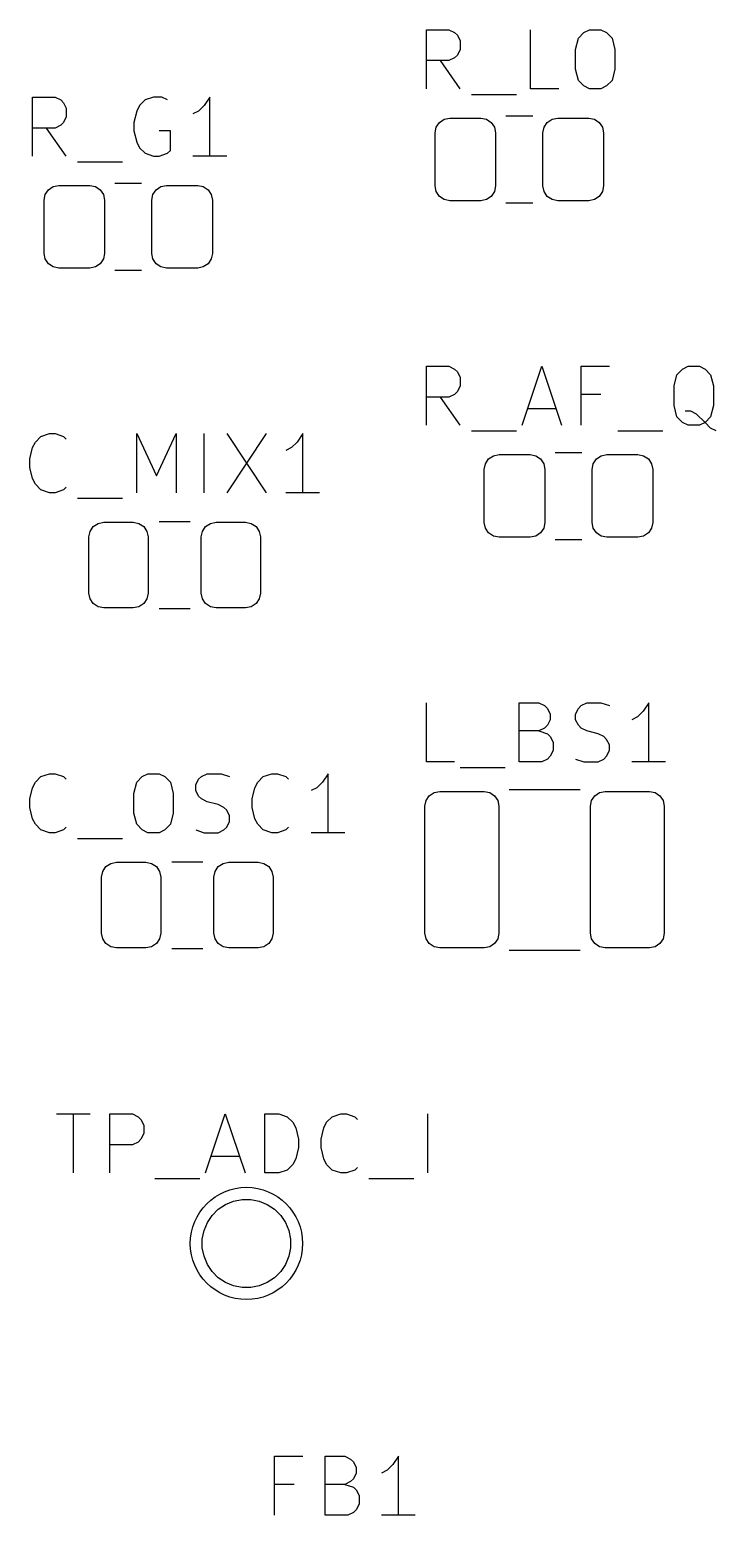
# Model space of a CAD drawing. Extents: x -0.18 to 2, y -0.2 to 1.93.
# Drawn here: x -0.177 to 0.28, y 0.941 to 1.931 of the extents above; entities that cross this region are included whole.
import ezdxf

# ---------------------------------------------------------------- set-up
doc = ezdxf.new("R2010")
doc.units = 0
doc.header["$MEASUREMENT"] = 0
doc.layers.add('BLACK', color=7, linetype='CONTINUOUS')
doc.layers.add('LYELLOW', color=51, linetype='CONTINUOUS')

msp = doc.modelspace()

# ---------------------------------------------------------------- linework, layer by layer
at = {"layer": 'BLACK', "linetype": 'CONTINUOUS'}
for p, q in [((0.09602, 1.869), (0.09921, 1.87113)), ((0.09602, 1.869), (0.09921, 1.87113)), ((0.09921, 1.87113), (0.10297, 1.87188)), ((0.09921, 1.87113), (0.10297, 1.87188)), ((0.10297, 1.87188), (0.12364, 1.87188)), ((0.10297, 1.87188), (0.12364, 1.87188)), ((0.12364, 1.87188), (0.12741, 1.87113)), ((0.12364, 1.87188), (0.12741, 1.87113)), ((0.12741, 1.87113), (0.1306, 1.869)), ((0.12741, 1.87113), (0.1306, 1.869)), ((0.16787, 1.869), (0.17106, 1.87113)), ((0.16787, 1.869), (0.17106, 1.87113)), ((0.17106, 1.87113), (0.17483, 1.87188)), ((0.17106, 1.87113), (0.17483, 1.87188)), ((0.17483, 1.87188), (0.19549, 1.87188)), ((0.17483, 1.87188), (0.19549, 1.87188)), ((0.19549, 1.87188), (0.19926, 1.87113)), ((0.19549, 1.87188), (0.19926, 1.87113)), ((0.19926, 1.87113), (0.20245, 1.869)), ((0.19926, 1.87113), (0.20245, 1.869)), ((0.09313, 1.86204), (0.09388, 1.8658)), ((0.09313, 1.86204), (0.09388, 1.8658)), ((0.09313, 1.8266), (0.09313, 1.86204)), ((0.09313, 1.8266), (0.09313, 1.86204)), ((0.09388, 1.8658), (0.09602, 1.869)), ((0.09388, 1.8658), (0.09602, 1.869)), ((0.1306, 1.869), (0.13274, 1.8658)), ((0.1306, 1.869), (0.13274, 1.8658)), ((0.13274, 1.8658), (0.13349, 1.86204)), ((0.13274, 1.8658), (0.13349, 1.86204)), ((0.13349, 1.86204), (0.13349, 1.8266)), ((0.13349, 1.86204), (0.13349, 1.8266)), ((0.16498, 1.86204), (0.16573, 1.8658)), ((0.16498, 1.86204), (0.16573, 1.8658)), ((0.16498, 1.8266), (0.16498, 1.86204)), ((0.16498, 1.8266), (0.16498, 1.86204)), ((0.16573, 1.8658), (0.16787, 1.869)), ((0.16573, 1.8658), (0.16787, 1.869)), ((0.20245, 1.869), (0.20459, 1.8658)), ((0.20245, 1.869), (0.20459, 1.8658)), ((0.20459, 1.8658), (0.20534, 1.86204)), ((0.20459, 1.8658), (0.20534, 1.86204)), ((0.20534, 1.86204), (0.20534, 1.8266)), ((0.20534, 1.86204), (0.20534, 1.8266)), ((-0.16662, 1.82092), (-0.16448, 1.82412)), ((-0.16662, 1.82092), (-0.16448, 1.82412)), ((-0.16448, 1.82412), (-0.16129, 1.82625)), ((-0.16448, 1.82412), (-0.16129, 1.82625)), ((-0.16129, 1.82625), (-0.15752, 1.827)), ((-0.16129, 1.82625), (-0.15752, 1.827)), ((-0.15752, 1.827), (-0.13685, 1.827)), ((-0.15752, 1.827), (-0.13685, 1.827)), ((-0.13685, 1.827), (-0.13309, 1.82625)), ((-0.13685, 1.827), (-0.13309, 1.82625)), ((-0.13309, 1.82625), (-0.12989, 1.82412)), ((-0.13309, 1.82625), (-0.12989, 1.82412)), ((-0.12989, 1.82412), (-0.12776, 1.82092)), ((-0.12989, 1.82412), (-0.12776, 1.82092)), ((-0.09477, 1.82092), (-0.09263, 1.82412)), ((-0.09477, 1.82092), (-0.09263, 1.82412)), ((-0.09263, 1.82412), (-0.08944, 1.82625)), ((-0.09263, 1.82412), (-0.08944, 1.82625)), ((-0.08944, 1.82625), (-0.08567, 1.827)), ((-0.08944, 1.82625), (-0.08567, 1.827)), ((-0.08567, 1.827), (-0.065, 1.827)), ((-0.08567, 1.827), (-0.065, 1.827)), ((-0.065, 1.827), (-0.06124, 1.82625)), ((-0.065, 1.827), (-0.06124, 1.82625)), ((-0.06124, 1.82625), (-0.05804, 1.82412)), ((-0.06124, 1.82625), (-0.05804, 1.82412)), ((-0.05804, 1.82412), (-0.05591, 1.82092)), ((-0.05804, 1.82412), (-0.05591, 1.82092)), ((0.09388, 1.82284), (0.09313, 1.8266)), ((0.09388, 1.82284), (0.09313, 1.8266)), ((0.09602, 1.81964), (0.09388, 1.82284)), ((0.09602, 1.81964), (0.09388, 1.82284)), ((0.13274, 1.82284), (0.1306, 1.81964)), ((0.13274, 1.82284), (0.1306, 1.81964)), ((0.13349, 1.8266), (0.13274, 1.82284)), ((0.13349, 1.8266), (0.13274, 1.82284)), ((0.16573, 1.82284), (0.16498, 1.8266)), ((0.16573, 1.82284), (0.16498, 1.8266)), ((0.16787, 1.81964), (0.16573, 1.82284)), ((0.16787, 1.81964), (0.16573, 1.82284)), ((0.20459, 1.82284), (0.20245, 1.81964)), ((0.20459, 1.82284), (0.20245, 1.81964)), ((0.20534, 1.8266), (0.20459, 1.82284)), ((0.20534, 1.8266), (0.20459, 1.82284)), ((-0.16737, 1.81716), (-0.16662, 1.82092)), ((-0.16737, 1.81716), (-0.16662, 1.82092)), ((-0.16737, 1.78172), (-0.16737, 1.81716)), ((-0.16737, 1.78172), (-0.16737, 1.81716)), ((-0.12776, 1.82092), (-0.12701, 1.81716)), ((-0.12776, 1.82092), (-0.12701, 1.81716)), ((-0.12701, 1.81716), (-0.12701, 1.78172)), ((-0.12701, 1.81716), (-0.12701, 1.78172)), ((-0.09552, 1.81716), (-0.09477, 1.82092)), ((-0.09552, 1.81716), (-0.09477, 1.82092)), ((-0.09552, 1.78172), (-0.09552, 1.81716)), ((-0.09552, 1.78172), (-0.09552, 1.81716)), ((-0.05591, 1.82092), (-0.05516, 1.81716)), ((-0.05591, 1.82092), (-0.05516, 1.81716)), ((-0.05516, 1.81716), (-0.05516, 1.78172)), ((-0.05516, 1.81716), (-0.05516, 1.78172)), ((0.09921, 1.81751), (0.09602, 1.81964)), ((0.09921, 1.81751), (0.09602, 1.81964)), ((0.10297, 1.81676), (0.09921, 1.81751)), ((0.10297, 1.81676), (0.09921, 1.81751)), ((0.12364, 1.81676), (0.10297, 1.81676)), ((0.12364, 1.81676), (0.10297, 1.81676)), ((0.12741, 1.81751), (0.12364, 1.81676)), ((0.12741, 1.81751), (0.12364, 1.81676)), ((0.1306, 1.81964), (0.12741, 1.81751)), ((0.1306, 1.81964), (0.12741, 1.81751)), ((0.17106, 1.81751), (0.16787, 1.81964)), ((0.17106, 1.81751), (0.16787, 1.81964)), ((0.17483, 1.81676), (0.17106, 1.81751)), ((0.17483, 1.81676), (0.17106, 1.81751)), ((0.19549, 1.81676), (0.17483, 1.81676)), ((0.19549, 1.81676), (0.17483, 1.81676)), ((0.19926, 1.81751), (0.19549, 1.81676)), ((0.19926, 1.81751), (0.19549, 1.81676)), ((0.20245, 1.81964), (0.19926, 1.81751)), ((0.20245, 1.81964), (0.19926, 1.81751)), ((-0.16662, 1.77796), (-0.16737, 1.78172)), ((-0.16662, 1.77796), (-0.16737, 1.78172)), ((-0.16448, 1.77476), (-0.16662, 1.77796)), ((-0.16448, 1.77476), (-0.16662, 1.77796)), ((-0.16129, 1.77263), (-0.16448, 1.77476)), ((-0.16129, 1.77263), (-0.16448, 1.77476)), ((-0.15752, 1.77188), (-0.16129, 1.77263)), ((-0.15752, 1.77188), (-0.16129, 1.77263)), ((-0.13309, 1.77263), (-0.13685, 1.77188)), ((-0.13309, 1.77263), (-0.13685, 1.77188)), ((-0.12989, 1.77476), (-0.13309, 1.77263)), ((-0.12989, 1.77476), (-0.13309, 1.77263)), ((-0.12776, 1.77796), (-0.12989, 1.77476)), ((-0.12776, 1.77796), (-0.12989, 1.77476)), ((-0.12701, 1.78172), (-0.12776, 1.77796)), ((-0.12701, 1.78172), (-0.12776, 1.77796)), ((-0.09477, 1.77796), (-0.09552, 1.78172)), ((-0.09477, 1.77796), (-0.09552, 1.78172)), ((-0.09263, 1.77476), (-0.09477, 1.77796)), ((-0.09263, 1.77476), (-0.09477, 1.77796)), ((-0.08944, 1.77263), (-0.09263, 1.77476)), ((-0.08944, 1.77263), (-0.09263, 1.77476)), ((-0.08567, 1.77188), (-0.08944, 1.77263)), ((-0.08567, 1.77188), (-0.08944, 1.77263)), ((-0.06124, 1.77263), (-0.065, 1.77188)), ((-0.06124, 1.77263), (-0.065, 1.77188)), ((-0.05804, 1.77476), (-0.06124, 1.77263)), ((-0.05804, 1.77476), (-0.06124, 1.77263)), ((-0.05591, 1.77796), (-0.05804, 1.77476)), ((-0.05591, 1.77796), (-0.05804, 1.77476)), ((-0.05516, 1.78172), (-0.05591, 1.77796)), ((-0.05516, 1.78172), (-0.05591, 1.77796)), ((-0.13685, 1.77188), (-0.15752, 1.77188)), ((-0.13685, 1.77188), (-0.15752, 1.77188)), ((-0.065, 1.77188), (-0.08567, 1.77188)), ((-0.065, 1.77188), (-0.08567, 1.77188)), ((0.12669, 1.64153), (0.12882, 1.64473)), ((0.12669, 1.64153), (0.12882, 1.64473)), ((0.12882, 1.64473), (0.13202, 1.64686)), ((0.12882, 1.64473), (0.13202, 1.64686)), ((0.13202, 1.64686), (0.13578, 1.64761)), ((0.13202, 1.64686), (0.13578, 1.64761)), ((0.13578, 1.64761), (0.15645, 1.64761)), ((0.13578, 1.64761), (0.15645, 1.64761)), ((0.15645, 1.64761), (0.16022, 1.64686)), ((0.15645, 1.64761), (0.16022, 1.64686)), ((0.16022, 1.64686), (0.16341, 1.64473)), ((0.16022, 1.64686), (0.16341, 1.64473)), ((0.16341, 1.64473), (0.16555, 1.64153)), ((0.16341, 1.64473), (0.16555, 1.64153)), ((0.19854, 1.64153), (0.20067, 1.64473)), ((0.19854, 1.64153), (0.20067, 1.64473)), ((0.20067, 1.64473), (0.20387, 1.64686)), ((0.20067, 1.64473), (0.20387, 1.64686)), ((0.20387, 1.64686), (0.20763, 1.64761)), ((0.20387, 1.64686), (0.20763, 1.64761)), ((0.20763, 1.64761), (0.2283, 1.64761)), ((0.20763, 1.64761), (0.2283, 1.64761)), ((0.2283, 1.64761), (0.23207, 1.64686)), ((0.2283, 1.64761), (0.23207, 1.64686)), ((0.23207, 1.64686), (0.23526, 1.64473)), ((0.23207, 1.64686), (0.23526, 1.64473)), ((0.23526, 1.64473), (0.2374, 1.64153)), ((0.23526, 1.64473), (0.2374, 1.64153)), ((0.12594, 1.63777), (0.12669, 1.64153)), ((0.12594, 1.63777), (0.12669, 1.64153)), ((0.12594, 1.60233), (0.12594, 1.63777)), ((0.12594, 1.60233), (0.12594, 1.63777)), ((0.16555, 1.64153), (0.16629, 1.63777)), ((0.16555, 1.64153), (0.16629, 1.63777)), ((0.16629, 1.63777), (0.16629, 1.60233)), ((0.16629, 1.63777), (0.16629, 1.60233)), ((0.19779, 1.63777), (0.19854, 1.64153)), ((0.19779, 1.63777), (0.19854, 1.64153)), ((0.19779, 1.60233), (0.19779, 1.63777)), ((0.19779, 1.60233), (0.19779, 1.63777)), ((0.2374, 1.64153), (0.23815, 1.63777)), ((0.2374, 1.64153), (0.23815, 1.63777)), ((0.23815, 1.63777), (0.23815, 1.60233)), ((0.23815, 1.63777), (0.23815, 1.60233)), ((-0.13742, 1.59269), (-0.13667, 1.59645)), ((-0.13742, 1.59269), (-0.13667, 1.59645)), ((-0.13667, 1.59645), (-0.13453, 1.59965)), ((-0.13667, 1.59645), (-0.13453, 1.59965)), ((-0.13453, 1.59965), (-0.13134, 1.60178)), ((-0.13453, 1.59965), (-0.13134, 1.60178)), ((-0.13134, 1.60178), (-0.12757, 1.60253)), ((-0.13134, 1.60178), (-0.12757, 1.60253)), ((-0.12757, 1.60253), (-0.10789, 1.60253)), ((-0.12757, 1.60253), (-0.10789, 1.60253)), ((-0.10789, 1.60253), (-0.10412, 1.60178)), ((-0.10789, 1.60253), (-0.10412, 1.60178)), ((-0.10412, 1.60178), (-0.10093, 1.59965)), ((-0.10412, 1.60178), (-0.10093, 1.59965)), ((-0.10093, 1.59965), (-0.0988, 1.59645)), ((-0.10093, 1.59965), (-0.0988, 1.59645)), ((-0.0988, 1.59645), (-0.09805, 1.59269)), ((-0.0988, 1.59645), (-0.09805, 1.59269)), ((-0.06261, 1.59269), (-0.06186, 1.59645)), ((-0.06261, 1.59269), (-0.06186, 1.59645)), ((-0.06186, 1.59645), (-0.05973, 1.59965)), ((-0.06186, 1.59645), (-0.05973, 1.59965)), ((-0.05973, 1.59965), (-0.05654, 1.60178)), ((-0.05973, 1.59965), (-0.05654, 1.60178)), ((-0.05654, 1.60178), (-0.05277, 1.60253)), ((-0.05654, 1.60178), (-0.05277, 1.60253)), ((-0.05277, 1.60253), (-0.03309, 1.60253)), ((-0.05277, 1.60253), (-0.03309, 1.60253)), ((-0.03309, 1.60253), (-0.02932, 1.60178)), ((-0.03309, 1.60253), (-0.02932, 1.60178)), ((-0.02932, 1.60178), (-0.02613, 1.59965)), ((-0.02932, 1.60178), (-0.02613, 1.59965)), ((-0.02613, 1.59965), (-0.02399, 1.59645)), ((-0.02613, 1.59965), (-0.02399, 1.59645)), ((-0.02399, 1.59645), (-0.02324, 1.59269)), ((-0.02399, 1.59645), (-0.02324, 1.59269)), ((0.12669, 1.59857), (0.12594, 1.60233)), ((0.12669, 1.59857), (0.12594, 1.60233)), ((0.12882, 1.59537), (0.12669, 1.59857)), ((0.12882, 1.59537), (0.12669, 1.59857)), ((0.13202, 1.59324), (0.12882, 1.59537)), ((0.13202, 1.59324), (0.12882, 1.59537)), ((0.16341, 1.59537), (0.16022, 1.59324)), ((0.16341, 1.59537), (0.16022, 1.59324)), ((0.16555, 1.59857), (0.16341, 1.59537)), ((0.16555, 1.59857), (0.16341, 1.59537)), ((0.16629, 1.60233), (0.16555, 1.59857)), ((0.16629, 1.60233), (0.16555, 1.59857)), ((0.19854, 1.59857), (0.19779, 1.60233)), ((0.19854, 1.59857), (0.19779, 1.60233)), ((0.20067, 1.59537), (0.19854, 1.59857)), ((0.20067, 1.59537), (0.19854, 1.59857)), ((0.20387, 1.59324), (0.20067, 1.59537)), ((0.20387, 1.59324), (0.20067, 1.59537)), ((0.23526, 1.59537), (0.23207, 1.59324)), ((0.23526, 1.59537), (0.23207, 1.59324)), ((0.2374, 1.59857), (0.23526, 1.59537)), ((0.2374, 1.59857), (0.23526, 1.59537)), ((0.23815, 1.60233), (0.2374, 1.59857)), ((0.23815, 1.60233), (0.2374, 1.59857)), ((-0.13742, 1.55529), (-0.13742, 1.59269)), ((-0.13742, 1.55529), (-0.13742, 1.59269)), ((-0.09805, 1.59269), (-0.09805, 1.55529)), ((-0.09805, 1.59269), (-0.09805, 1.55529)), ((-0.06261, 1.55529), (-0.06261, 1.59269)), ((-0.06261, 1.55529), (-0.06261, 1.59269)), ((-0.02324, 1.59269), (-0.02324, 1.55529)), ((-0.02324, 1.59269), (-0.02324, 1.55529)), ((0.13578, 1.59249), (0.13202, 1.59324)), ((0.13578, 1.59249), (0.13202, 1.59324)), ((0.15645, 1.59249), (0.13578, 1.59249)), ((0.15645, 1.59249), (0.13578, 1.59249)), ((0.16022, 1.59324), (0.15645, 1.59249)), ((0.16022, 1.59324), (0.15645, 1.59249)), ((0.20763, 1.59249), (0.20387, 1.59324)), ((0.20763, 1.59249), (0.20387, 1.59324)), ((0.2283, 1.59249), (0.20763, 1.59249)), ((0.2283, 1.59249), (0.20763, 1.59249)), ((0.23207, 1.59324), (0.2283, 1.59249)), ((0.23207, 1.59324), (0.2283, 1.59249)), ((-0.13667, 1.55152), (-0.13742, 1.55529)), ((-0.13667, 1.55152), (-0.13742, 1.55529)), ((-0.09805, 1.55529), (-0.0988, 1.55152)), ((-0.09805, 1.55529), (-0.0988, 1.55152)), ((-0.06186, 1.55152), (-0.06261, 1.55529)), ((-0.06186, 1.55152), (-0.06261, 1.55529)), ((-0.02324, 1.55529), (-0.02399, 1.55152)), ((-0.02324, 1.55529), (-0.02399, 1.55152)), ((-0.13453, 1.54833), (-0.13667, 1.55152)), ((-0.13453, 1.54833), (-0.13667, 1.55152)), ((-0.13134, 1.54619), (-0.13453, 1.54833)), ((-0.13134, 1.54619), (-0.13453, 1.54833)), ((-0.12757, 1.54544), (-0.13134, 1.54619)), ((-0.12757, 1.54544), (-0.13134, 1.54619)), ((-0.10789, 1.54544), (-0.12757, 1.54544)), ((-0.10789, 1.54544), (-0.12757, 1.54544)), ((-0.10412, 1.54619), (-0.10789, 1.54544)), ((-0.10412, 1.54619), (-0.10789, 1.54544)), ((-0.10093, 1.54833), (-0.10412, 1.54619)), ((-0.10093, 1.54833), (-0.10412, 1.54619)), ((-0.0988, 1.55152), (-0.10093, 1.54833)), ((-0.0988, 1.55152), (-0.10093, 1.54833)), ((-0.05973, 1.54833), (-0.06186, 1.55152)), ((-0.05973, 1.54833), (-0.06186, 1.55152)), ((-0.05654, 1.54619), (-0.05973, 1.54833)), ((-0.05654, 1.54619), (-0.05973, 1.54833)), ((-0.05277, 1.54544), (-0.05654, 1.54619)), ((-0.05277, 1.54544), (-0.05654, 1.54619)), ((-0.03309, 1.54544), (-0.05277, 1.54544)), ((-0.03309, 1.54544), (-0.05277, 1.54544)), ((-0.02932, 1.54619), (-0.03309, 1.54544)), ((-0.02932, 1.54619), (-0.03309, 1.54544)), ((-0.02613, 1.54833), (-0.02932, 1.54619)), ((-0.02613, 1.54833), (-0.02932, 1.54619)), ((-0.02399, 1.55152), (-0.02613, 1.54833)), ((-0.02399, 1.55152), (-0.02613, 1.54833)), ((0.08638, 1.4133), (0.08713, 1.41706)), ((0.08638, 1.4133), (0.08713, 1.41706)), ((0.08713, 1.41706), (0.08927, 1.42026)), ((0.08713, 1.41706), (0.08927, 1.42026)), ((0.08927, 1.42026), (0.09246, 1.42239)), ((0.08927, 1.42026), (0.09246, 1.42239)), ((0.09246, 1.42239), (0.09623, 1.42314)), ((0.09246, 1.42239), (0.09623, 1.42314)), ((0.09623, 1.42314), (0.12575, 1.42314)), ((0.09623, 1.42314), (0.12575, 1.42314)), ((0.12575, 1.42314), (0.12952, 1.42239)), ((0.12575, 1.42314), (0.12952, 1.42239)), ((0.12952, 1.42239), (0.13271, 1.42026)), ((0.12952, 1.42239), (0.13271, 1.42026)), ((0.13271, 1.42026), (0.13485, 1.41706)), ((0.13271, 1.42026), (0.13485, 1.41706)), ((0.13485, 1.41706), (0.1356, 1.4133)), ((0.13485, 1.41706), (0.1356, 1.4133)), ((0.19662, 1.4133), (0.19737, 1.41706)), ((0.19662, 1.4133), (0.19737, 1.41706)), ((0.19737, 1.41706), (0.1995, 1.42026)), ((0.19737, 1.41706), (0.1995, 1.42026)), ((0.1995, 1.42026), (0.2027, 1.42239)), ((0.1995, 1.42026), (0.2027, 1.42239)), ((0.2027, 1.42239), (0.20646, 1.42314)), ((0.2027, 1.42239), (0.20646, 1.42314)), ((0.20646, 1.42314), (0.23599, 1.42314)), ((0.20646, 1.42314), (0.23599, 1.42314)), ((0.23599, 1.42314), (0.23976, 1.42239)), ((0.23599, 1.42314), (0.23976, 1.42239)), ((0.23976, 1.42239), (0.24295, 1.42026)), ((0.23976, 1.42239), (0.24295, 1.42026)), ((0.24295, 1.42026), (0.24508, 1.41706)), ((0.24295, 1.42026), (0.24508, 1.41706)), ((0.24508, 1.41706), (0.24583, 1.4133)), ((0.24508, 1.41706), (0.24583, 1.4133)), ((0.08638, 1.32865), (0.08638, 1.4133)), ((0.08638, 1.32865), (0.08638, 1.4133)), ((0.1356, 1.4133), (0.1356, 1.32865)), ((0.1356, 1.4133), (0.1356, 1.32865)), ((0.19662, 1.32865), (0.19662, 1.4133)), ((0.19662, 1.32865), (0.19662, 1.4133)), ((0.24583, 1.4133), (0.24583, 1.32865)), ((0.24583, 1.4133), (0.24583, 1.32865)), ((-0.12898, 1.36605), (-0.12823, 1.36982)), ((-0.12898, 1.36605), (-0.12823, 1.36982)), ((-0.12823, 1.36982), (-0.1261, 1.37301)), ((-0.12823, 1.36982), (-0.1261, 1.37301)), ((-0.1261, 1.37301), (-0.1229, 1.37515)), ((-0.1261, 1.37301), (-0.1229, 1.37515)), ((-0.1229, 1.37515), (-0.11914, 1.3759)), ((-0.1229, 1.37515), (-0.11914, 1.3759)), ((-0.11914, 1.3759), (-0.09945, 1.3759)), ((-0.11914, 1.3759), (-0.09945, 1.3759)), ((-0.09945, 1.3759), (-0.09569, 1.37515)), ((-0.09945, 1.3759), (-0.09569, 1.37515)), ((-0.09569, 1.37515), (-0.09249, 1.37301)), ((-0.09569, 1.37515), (-0.09249, 1.37301)), ((-0.09249, 1.37301), (-0.09036, 1.36982)), ((-0.09249, 1.37301), (-0.09036, 1.36982)), ((-0.09036, 1.36982), (-0.08961, 1.36605)), ((-0.09036, 1.36982), (-0.08961, 1.36605)), ((-0.05418, 1.36605), (-0.05343, 1.36982)), ((-0.05418, 1.36605), (-0.05343, 1.36982)), ((-0.05343, 1.36982), (-0.05129, 1.37301)), ((-0.05343, 1.36982), (-0.05129, 1.37301)), ((-0.05129, 1.37301), (-0.0481, 1.37515)), ((-0.05129, 1.37301), (-0.0481, 1.37515)), ((-0.0481, 1.37515), (-0.04433, 1.3759)), ((-0.0481, 1.37515), (-0.04433, 1.3759)), ((-0.04433, 1.3759), (-0.02465, 1.3759)), ((-0.04433, 1.3759), (-0.02465, 1.3759)), ((-0.02465, 1.3759), (-0.02088, 1.37515)), ((-0.02465, 1.3759), (-0.02088, 1.37515)), ((-0.02088, 1.37515), (-0.01769, 1.37301)), ((-0.02088, 1.37515), (-0.01769, 1.37301)), ((-0.01769, 1.37301), (-0.01556, 1.36982)), ((-0.01769, 1.37301), (-0.01556, 1.36982)), ((-0.01556, 1.36982), (-0.01481, 1.36605)), ((-0.01556, 1.36982), (-0.01481, 1.36605)), ((-0.12898, 1.32865), (-0.12898, 1.36605)), ((-0.12898, 1.32865), (-0.12898, 1.36605)), ((-0.08961, 1.36605), (-0.08961, 1.32865)), ((-0.08961, 1.36605), (-0.08961, 1.32865)), ((-0.05418, 1.32865), (-0.05418, 1.36605)), ((-0.05418, 1.32865), (-0.05418, 1.36605)), ((-0.01481, 1.36605), (-0.01481, 1.32865)), ((-0.01481, 1.36605), (-0.01481, 1.32865)), ((-0.12823, 1.32488), (-0.12898, 1.32865)), ((-0.12823, 1.32488), (-0.12898, 1.32865)), ((-0.08961, 1.32865), (-0.09036, 1.32488)), ((-0.08961, 1.32865), (-0.09036, 1.32488)), ((-0.05343, 1.32488), (-0.05418, 1.32865)), ((-0.05343, 1.32488), (-0.05418, 1.32865)), ((-0.01481, 1.32865), (-0.01556, 1.32488)), ((-0.01481, 1.32865), (-0.01556, 1.32488)), ((0.08713, 1.32488), (0.08638, 1.32865)), ((0.08713, 1.32488), (0.08638, 1.32865)), ((0.1356, 1.32865), (0.13485, 1.32488)), ((0.1356, 1.32865), (0.13485, 1.32488)), ((0.19737, 1.32488), (0.19662, 1.32865)), ((0.19737, 1.32488), (0.19662, 1.32865)), ((0.24583, 1.32865), (0.24508, 1.32488)), ((0.24583, 1.32865), (0.24508, 1.32488)), ((-0.1261, 1.32169), (-0.12823, 1.32488)), ((-0.1261, 1.32169), (-0.12823, 1.32488)), ((-0.1229, 1.31956), (-0.1261, 1.32169)), ((-0.1229, 1.31956), (-0.1261, 1.32169)), ((-0.11914, 1.31881), (-0.1229, 1.31956)), ((-0.11914, 1.31881), (-0.1229, 1.31956)), ((-0.09945, 1.31881), (-0.11914, 1.31881)), ((-0.09945, 1.31881), (-0.11914, 1.31881)), ((-0.09569, 1.31956), (-0.09945, 1.31881)), ((-0.09569, 1.31956), (-0.09945, 1.31881)), ((-0.09249, 1.32169), (-0.09569, 1.31956)), ((-0.09249, 1.32169), (-0.09569, 1.31956)), ((-0.09036, 1.32488), (-0.09249, 1.32169)), ((-0.09036, 1.32488), (-0.09249, 1.32169)), ((-0.05129, 1.32169), (-0.05343, 1.32488)), ((-0.05129, 1.32169), (-0.05343, 1.32488)), ((-0.0481, 1.31956), (-0.05129, 1.32169)), ((-0.0481, 1.31956), (-0.05129, 1.32169)), ((-0.04433, 1.31881), (-0.0481, 1.31956)), ((-0.04433, 1.31881), (-0.0481, 1.31956)), ((-0.02465, 1.31881), (-0.04433, 1.31881)), ((-0.02465, 1.31881), (-0.04433, 1.31881)), ((-0.02088, 1.31956), (-0.02465, 1.31881)), ((-0.02088, 1.31956), (-0.02465, 1.31881)), ((-0.01769, 1.32169), (-0.02088, 1.31956)), ((-0.01769, 1.32169), (-0.02088, 1.31956)), ((-0.01556, 1.32488), (-0.01769, 1.32169)), ((-0.01556, 1.32488), (-0.01769, 1.32169)), ((0.08927, 1.32169), (0.08713, 1.32488)), ((0.08927, 1.32169), (0.08713, 1.32488)), ((0.09246, 1.31956), (0.08927, 1.32169)), ((0.09246, 1.31956), (0.08927, 1.32169)), ((0.09623, 1.31881), (0.09246, 1.31956)), ((0.09623, 1.31881), (0.09246, 1.31956)), ((0.12575, 1.31881), (0.09623, 1.31881)), ((0.12575, 1.31881), (0.09623, 1.31881)), ((0.12952, 1.31956), (0.12575, 1.31881)), ((0.12952, 1.31956), (0.12575, 1.31881)), ((0.13271, 1.32169), (0.12952, 1.31956)), ((0.13271, 1.32169), (0.12952, 1.31956)), ((0.13485, 1.32488), (0.13271, 1.32169)), ((0.13485, 1.32488), (0.13271, 1.32169)), ((0.1995, 1.32169), (0.19737, 1.32488)), ((0.1995, 1.32169), (0.19737, 1.32488)), ((0.2027, 1.31956), (0.1995, 1.32169)), ((0.2027, 1.31956), (0.1995, 1.32169)), ((0.20646, 1.31881), (0.2027, 1.31956)), ((0.20646, 1.31881), (0.2027, 1.31956)), ((0.23599, 1.31881), (0.20646, 1.31881)), ((0.23599, 1.31881), (0.20646, 1.31881)), ((0.23976, 1.31956), (0.23599, 1.31881)), ((0.23976, 1.31956), (0.23599, 1.31881)), ((0.24295, 1.32169), (0.23976, 1.31956)), ((0.24295, 1.32169), (0.23976, 1.31956)), ((0.24508, 1.32488), (0.24295, 1.32169)), ((0.24508, 1.32488), (0.24295, 1.32169)), ((-0.04644, 1.14794), (-0.0411, 1.15016)), ((-0.04644, 1.14794), (-0.0411, 1.15016)), ((-0.0411, 1.15016), (-0.03542, 1.15128)), ((-0.0411, 1.15016), (-0.03542, 1.15128)), ((-0.03542, 1.15128), (-0.02963, 1.15128)), ((-0.03542, 1.15128), (-0.02963, 1.15128)), ((-0.02963, 1.15128), (-0.02395, 1.15016)), ((-0.02963, 1.15128), (-0.02395, 1.15016)), ((-0.02395, 1.15016), (-0.0186, 1.14794)), ((-0.02395, 1.15016), (-0.0186, 1.14794)), ((-0.05856, 1.13582), (-0.05535, 1.14063)), ((-0.05856, 1.13582), (-0.05535, 1.14063)), ((-0.05535, 1.14063), (-0.05126, 1.14472)), ((-0.05535, 1.14063), (-0.05126, 1.14472)), ((-0.05126, 1.14472), (-0.04644, 1.14794)), ((-0.05126, 1.14472), (-0.04644, 1.14794)), ((-0.0186, 1.14794), (-0.01379, 1.14472)), ((-0.0186, 1.14794), (-0.01379, 1.14472)), ((-0.01379, 1.14472), (-0.0097, 1.14063)), ((-0.01379, 1.14472), (-0.0097, 1.14063)), ((-0.0097, 1.14063), (-0.00648, 1.13582)), ((-0.0097, 1.14063), (-0.00648, 1.13582)), ((-0.06191, 1.12479), (-0.06078, 1.13047)), ((-0.06191, 1.12479), (-0.06078, 1.13047)), ((-0.06078, 1.13047), (-0.05856, 1.13582)), ((-0.06078, 1.13047), (-0.05856, 1.13582)), ((-0.00648, 1.13582), (-0.00427, 1.13047)), ((-0.00648, 1.13582), (-0.00427, 1.13047)), ((-0.00427, 1.13047), (-0.00314, 1.12479)), ((-0.00427, 1.13047), (-0.00314, 1.12479)), ((-0.06191, 1.11901), (-0.06191, 1.12479)), ((-0.06191, 1.11901), (-0.06191, 1.12479)), ((-0.06078, 1.11333), (-0.06191, 1.11901)), ((-0.06078, 1.11333), (-0.06191, 1.11901)), ((-0.00314, 1.11901), (-0.00427, 1.11333)), ((-0.00314, 1.11901), (-0.00427, 1.11333)), ((-0.00314, 1.12479), (-0.00314, 1.11901)), ((-0.00314, 1.12479), (-0.00314, 1.11901)), ((-0.05856, 1.10798), (-0.06078, 1.11333)), ((-0.05856, 1.10798), (-0.06078, 1.11333)), ((-0.00427, 1.11333), (-0.00648, 1.10798)), ((-0.00427, 1.11333), (-0.00648, 1.10798)), ((-0.05535, 1.10317), (-0.05856, 1.10798)), ((-0.05535, 1.10317), (-0.05856, 1.10798)), ((-0.05126, 1.09907), (-0.05535, 1.10317)), ((-0.05126, 1.09907), (-0.05535, 1.10317)), ((-0.04644, 1.09586), (-0.05126, 1.09907)), ((-0.04644, 1.09586), (-0.05126, 1.09907)), ((-0.01379, 1.09907), (-0.0186, 1.09586)), ((-0.01379, 1.09907), (-0.0186, 1.09586)), ((-0.0097, 1.10317), (-0.01379, 1.09907)), ((-0.0097, 1.10317), (-0.01379, 1.09907)), ((-0.00648, 1.10798), (-0.0097, 1.10317)), ((-0.00648, 1.10798), (-0.0097, 1.10317)), ((-0.0411, 1.09364), (-0.04644, 1.09586)), ((-0.0411, 1.09364), (-0.04644, 1.09586)), ((-0.03542, 1.09251), (-0.0411, 1.09364)), ((-0.03542, 1.09251), (-0.0411, 1.09364)), ((-0.02963, 1.09251), (-0.03542, 1.09251)), ((-0.02963, 1.09251), (-0.03542, 1.09251)), ((-0.02395, 1.09364), (-0.02963, 1.09251)), ((-0.02395, 1.09364), (-0.02963, 1.09251)), ((-0.0186, 1.09586), (-0.02395, 1.09364)), ((-0.0186, 1.09586), (-0.02395, 1.09364))]:
    msp.add_line(p, q, dxfattribs=at)
at = {"layer": 'LYELLOW', "linetype": 'CONTINUOUS'}
for p, q in [((0.08737, 1.89138), (0.08737, 1.93075)), ((0.08737, 1.93075), (0.10237, 1.93075)), ((0.10237, 1.93075), (0.10612, 1.92887)), ((0.15673, 1.89138), (0.15673, 1.93075)), ((0.19235, 1.92887), (0.1961, 1.93075)), ((0.1961, 1.93075), (0.2036, 1.93075)), ((0.2036, 1.93075), (0.20735, 1.92887)), ((0.10612, 1.92887), (0.10799, 1.927)), ((0.10799, 1.927), (0.10986, 1.92325)), ((0.10986, 1.92325), (0.10986, 1.91762)), ((0.18673, 1.91762), (0.1886, 1.92512)), ((0.1886, 1.92512), (0.19235, 1.92887)), ((0.20735, 1.92887), (0.2111, 1.92512)), ((0.2111, 1.92512), (0.21298, 1.91762)), ((0.10612, 1.912), (0.10237, 1.91012)), ((0.10799, 1.91387), (0.10612, 1.912)), ((0.10986, 1.91762), (0.10799, 1.91387)), ((0.18673, 1.9045), (0.18673, 1.91762)), ((0.21298, 1.91762), (0.21298, 1.9045)), ((0.10237, 1.91012), (0.08737, 1.91012)), ((0.10986, 1.89138), (0.09674, 1.91012)), ((0.1886, 1.897), (0.18673, 1.9045)), ((0.21298, 1.9045), (0.2111, 1.897)), ((0.17548, 1.89138), (0.15673, 1.89138)), ((0.19235, 1.89325), (0.1886, 1.897)), ((0.1961, 1.89138), (0.19235, 1.89325)), ((0.2036, 1.89138), (0.1961, 1.89138)), ((0.20735, 1.89325), (0.2036, 1.89138)), ((0.2111, 1.897), (0.20735, 1.89325)), ((-0.17501, 1.84649), (-0.17501, 1.88586)), ((-0.17501, 1.88586), (-0.16001, 1.88586)), ((-0.16001, 1.88586), (-0.15626, 1.88399)), ((-0.15626, 1.88399), (-0.15438, 1.88211)), ((-0.15438, 1.88211), (-0.15251, 1.87836)), ((-0.10002, 1.88399), (-0.10376, 1.88024)), ((-0.09439, 1.88586), (-0.10002, 1.88399)), ((-0.08877, 1.88586), (-0.09439, 1.88586)), ((-0.08502, 1.88399), (-0.08877, 1.88586)), ((-0.0569, 1.88586), (-0.06065, 1.88024)), ((-0.0569, 1.84649), (-0.0569, 1.88586)), ((0.11736, 1.88763), (0.14736, 1.88763)), ((-0.15251, 1.87274), (-0.15438, 1.86899)), ((-0.15251, 1.87836), (-0.15251, 1.87274)), ((-0.10564, 1.87649), (-0.10751, 1.86899)), ((-0.10376, 1.88024), (-0.10564, 1.87649)), ((-0.06439, 1.87649), (-0.06814, 1.87461)), ((-0.06065, 1.88024), (-0.06439, 1.87649)), ((0.1403, 1.87326), (0.15817, 1.87326)), ((-0.16001, 1.86524), (-0.17501, 1.86524)), ((-0.15251, 1.84649), (-0.16563, 1.86524)), ((-0.15626, 1.86712), (-0.16001, 1.86524)), ((-0.15438, 1.86899), (-0.15626, 1.86712)), ((-0.10751, 1.86899), (-0.10751, 1.86337)), ((-0.10751, 1.86337), (-0.10564, 1.85587)), ((-0.08314, 1.86337), (-0.09064, 1.86337)), ((-0.08314, 1.85024), (-0.08314, 1.86337)), ((-0.10564, 1.85587), (-0.10376, 1.85212)), ((-0.10376, 1.85212), (-0.10002, 1.84837)), ((-0.14501, 1.84274), (-0.11501, 1.84274)), ((-0.10002, 1.84837), (-0.09439, 1.84649)), ((-0.09439, 1.84649), (-0.09064, 1.84649)), ((-0.09064, 1.84649), (-0.08502, 1.84837)), ((-0.08502, 1.84837), (-0.08314, 1.85024)), ((-0.04565, 1.84649), (-0.06814, 1.84649)), ((-0.1202, 1.82838), (-0.10232, 1.82838)), ((0.1403, 1.81538), (0.15817, 1.81538)), ((-0.1202, 1.7705), (-0.10232, 1.7705)), ((0.08737, 1.6671), (0.08737, 1.70647)), ((0.08737, 1.70647), (0.10237, 1.70647)), ((0.10237, 1.70647), (0.10612, 1.7046)), ((0.10612, 1.7046), (0.10799, 1.70272)), ((0.15111, 1.6671), (0.16423, 1.70647)), ((0.16423, 1.70647), (0.17736, 1.6671)), ((0.19048, 1.6671), (0.19048, 1.70647)), ((0.19048, 1.70647), (0.20923, 1.70647)), ((0.25422, 1.70085), (0.25797, 1.7046)), ((0.25797, 1.7046), (0.26172, 1.70647)), ((0.26172, 1.70647), (0.26922, 1.70647)), ((0.26922, 1.70647), (0.27297, 1.7046)), ((0.27297, 1.7046), (0.27672, 1.70085)), ((0.10799, 1.70272), (0.10986, 1.69897)), ((0.10986, 1.69335), (0.10799, 1.6896)), ((0.10986, 1.69897), (0.10986, 1.69335)), ((0.25235, 1.69335), (0.25422, 1.70085)), ((0.25235, 1.68023), (0.25235, 1.69335)), ((0.27672, 1.70085), (0.27859, 1.69335)), ((0.27859, 1.69335), (0.27859, 1.68023)), ((0.10237, 1.68585), (0.08737, 1.68585)), ((0.10986, 1.6671), (0.09674, 1.68585)), ((0.10612, 1.68773), (0.10237, 1.68585)), ((0.10799, 1.6896), (0.10612, 1.68773)), ((0.2036, 1.68773), (0.19048, 1.68773)), ((0.15486, 1.67835), (0.17361, 1.67835)), ((0.25422, 1.67273), (0.25235, 1.68023)), ((0.2636, 1.67648), (0.25985, 1.67648)), ((0.26734, 1.6746), (0.2636, 1.67648)), ((0.27297, 1.66898), (0.26734, 1.6746)), ((0.27859, 1.68023), (0.27672, 1.67273)), ((0.11736, 1.66335), (0.14736, 1.66335)), ((0.21485, 1.66335), (0.24485, 1.66335)), ((0.25797, 1.66898), (0.25422, 1.67273)), ((0.26172, 1.6671), (0.25797, 1.66898)), ((0.26922, 1.6671), (0.26172, 1.6671)), ((0.27297, 1.66898), (0.26922, 1.6671)), ((0.27672, 1.67273), (0.27297, 1.66898)), ((0.27672, 1.66523), (0.27297, 1.66898)), ((0.28047, 1.66335), (0.27672, 1.66523)), ((-0.17501, 1.65222), (-0.17313, 1.65597)), ((-0.17313, 1.65597), (-0.16938, 1.65972)), ((-0.16938, 1.65972), (-0.16376, 1.66159)), ((-0.16376, 1.66159), (-0.16001, 1.66159)), ((-0.16001, 1.66159), (-0.15438, 1.65972)), ((-0.15438, 1.65972), (-0.15251, 1.65784)), ((-0.10564, 1.62222), (-0.10564, 1.66159)), ((-0.10564, 1.66159), (-0.09252, 1.63347)), ((-0.09252, 1.63347), (-0.07939, 1.66159)), ((-0.07939, 1.66159), (-0.07939, 1.62222)), ((-0.06065, 1.62222), (-0.06065, 1.66159)), ((-0.04565, 1.66159), (-0.0194, 1.62222)), ((-0.0194, 1.66159), (-0.04565, 1.62222)), ((0.00122, 1.65597), (-0.00253, 1.65222)), ((0.00497, 1.66159), (0.00122, 1.65597)), ((0.00497, 1.62222), (0.00497, 1.66159)), ((-0.17688, 1.64472), (-0.17501, 1.65222)), ((-0.17688, 1.63909), (-0.17688, 1.64472)), ((-0.00253, 1.65222), (-0.00628, 1.65034)), ((0.1731, 1.64899), (0.19098, 1.64899)), ((-0.17501, 1.6316), (-0.17688, 1.63909)), ((-0.17313, 1.62785), (-0.17501, 1.6316)), ((-0.16938, 1.6241), (-0.17313, 1.62785)), ((-0.16376, 1.62222), (-0.16938, 1.6241)), ((-0.15438, 1.6241), (-0.16001, 1.62222)), ((-0.15251, 1.62597), (-0.15438, 1.6241)), ((-0.16001, 1.62222), (-0.16376, 1.62222)), ((-0.14501, 1.61847), (-0.11501, 1.61847)), ((0.01622, 1.62222), (-0.00628, 1.62222)), ((-0.09062, 1.60292), (-0.07004, 1.60292)), ((0.1731, 1.59111), (0.19098, 1.59111)), ((-0.09062, 1.54505), (-0.07004, 1.54505)), ((0.08737, 1.44283), (0.08737, 1.4822)), ((0.14923, 1.44283), (0.14923, 1.4822)), ((0.14923, 1.4822), (0.16236, 1.4822)), ((0.16236, 1.4822), (0.16611, 1.48033)), ((0.16611, 1.48033), (0.16798, 1.47845)), ((0.16798, 1.47845), (0.16986, 1.4747)), ((0.18673, 1.4747), (0.1886, 1.47845)), ((0.1886, 1.47845), (0.19048, 1.48033)), ((0.19048, 1.48033), (0.19423, 1.4822)), ((0.19423, 1.4822), (0.2036, 1.4822)), ((0.2036, 1.4822), (0.20923, 1.48033)), ((0.23172, 1.47658), (0.22797, 1.47283)), ((0.23547, 1.4822), (0.23172, 1.47658)), ((0.23547, 1.44283), (0.23547, 1.4822)), ((0.16611, 1.46533), (0.16236, 1.46345)), ((0.16798, 1.4672), (0.16611, 1.46533)), ((0.16986, 1.47095), (0.16798, 1.4672)), ((0.16986, 1.4747), (0.16986, 1.47095)), ((0.18673, 1.47095), (0.18673, 1.4747)), ((0.1886, 1.4672), (0.18673, 1.47095)), ((0.19048, 1.46533), (0.1886, 1.4672)), ((0.19423, 1.46345), (0.19048, 1.46533)), ((0.22797, 1.47283), (0.22423, 1.47095)), ((0.16236, 1.46345), (0.14923, 1.46345)), ((0.16236, 1.46345), (0.16798, 1.46158)), ((0.16798, 1.46158), (0.16986, 1.4597)), ((0.16986, 1.4597), (0.17173, 1.45596)), ((0.17173, 1.45596), (0.17173, 1.45033)), ((0.20173, 1.46158), (0.19423, 1.46345)), ((0.20548, 1.4597), (0.20173, 1.46158)), ((0.20735, 1.45783), (0.20548, 1.4597)), ((0.20923, 1.45408), (0.20735, 1.45783)), ((0.16986, 1.44658), (0.16798, 1.44471)), ((0.17173, 1.45033), (0.16986, 1.44658)), ((0.20548, 1.44471), (0.20735, 1.44658)), ((0.20735, 1.44658), (0.20923, 1.45033)), ((0.20923, 1.45033), (0.20923, 1.45408)), ((0.10612, 1.44283), (0.08737, 1.44283)), ((0.10986, 1.43908), (0.13986, 1.43908)), ((0.16423, 1.44283), (0.14923, 1.44283)), ((0.16798, 1.44471), (0.16423, 1.44283)), ((0.18673, 1.44471), (0.19235, 1.44283)), ((0.19235, 1.44283), (0.20173, 1.44283)), ((0.20173, 1.44283), (0.20548, 1.44471)), ((0.24672, 1.44283), (0.22423, 1.44283)), ((-0.17501, 1.42558), (-0.17313, 1.42933)), ((-0.17313, 1.42933), (-0.16938, 1.43308)), ((-0.16938, 1.43308), (-0.16376, 1.43496)), ((-0.16376, 1.43496), (-0.16001, 1.43496)), ((-0.16001, 1.43496), (-0.15438, 1.43308)), ((-0.15438, 1.43308), (-0.15251, 1.43121)), ((-0.10751, 1.42183), (-0.10564, 1.42933)), ((-0.10564, 1.42933), (-0.10189, 1.43308)), ((-0.10189, 1.43308), (-0.09814, 1.43496)), ((-0.09814, 1.43496), (-0.09064, 1.43496)), ((-0.09064, 1.43496), (-0.08689, 1.43308)), ((-0.08689, 1.43308), (-0.08314, 1.42933)), ((-0.08314, 1.42933), (-0.08127, 1.42183)), ((-0.06627, 1.42746), (-0.06439, 1.43121)), ((-0.06627, 1.42371), (-0.06627, 1.42746)), ((-0.06439, 1.43121), (-0.06252, 1.43308)), ((-0.06252, 1.43308), (-0.05877, 1.43496)), ((-0.05877, 1.43496), (-0.0494, 1.43496)), ((-0.0494, 1.43496), (-0.04377, 1.43308)), ((-0.0269, 1.42558), (-0.02502, 1.42933)), ((-0.02502, 1.42933), (-0.02128, 1.43308)), ((-0.02128, 1.43308), (-0.01565, 1.43496)), ((-0.01565, 1.43496), (-0.0119, 1.43496)), ((-0.0119, 1.43496), (-0.00628, 1.43308)), ((-0.00628, 1.43308), (-0.0044, 1.43121)), ((0.01809, 1.42933), (0.01435, 1.42558)), ((0.02184, 1.43496), (0.01809, 1.42933)), ((0.02184, 1.39559), (0.02184, 1.43496)), ((-0.17688, 1.41809), (-0.17501, 1.42558)), ((-0.17688, 1.41246), (-0.17688, 1.41809)), ((-0.10751, 1.40871), (-0.10751, 1.42183)), ((-0.08127, 1.42183), (-0.08127, 1.40871)), ((-0.06439, 1.41996), (-0.06627, 1.42371)), ((-0.06252, 1.41809), (-0.06439, 1.41996)), ((-0.05877, 1.41621), (-0.06252, 1.41809)), ((-0.05127, 1.41434), (-0.05877, 1.41621)), ((-0.02877, 1.41809), (-0.0269, 1.42558)), ((-0.02877, 1.41246), (-0.02877, 1.41809)), ((0.01435, 1.42558), (0.0106, 1.42371)), ((0.1424, 1.42452), (0.18981, 1.42452)), ((-0.17501, 1.40496), (-0.17688, 1.41246)), ((-0.10564, 1.40121), (-0.10751, 1.40871)), ((-0.08127, 1.40871), (-0.08314, 1.40121)), ((-0.04752, 1.41246), (-0.05127, 1.41434)), ((-0.04565, 1.41059), (-0.04752, 1.41246)), ((-0.04377, 1.40684), (-0.04565, 1.41059)), ((-0.04377, 1.40309), (-0.04377, 1.40684)), ((-0.0269, 1.40496), (-0.02877, 1.41246)), ((-0.17313, 1.40121), (-0.17501, 1.40496)), ((-0.16938, 1.39746), (-0.17313, 1.40121)), ((-0.16376, 1.39559), (-0.16938, 1.39746)), ((-0.15438, 1.39746), (-0.16001, 1.39559)), ((-0.15251, 1.39934), (-0.15438, 1.39746)), ((-0.10189, 1.39746), (-0.10564, 1.40121)), ((-0.09814, 1.39559), (-0.10189, 1.39746)), ((-0.08689, 1.39746), (-0.09064, 1.39559)), ((-0.08314, 1.40121), (-0.08689, 1.39746)), ((-0.06627, 1.39746), (-0.06065, 1.39559)), ((-0.05127, 1.39559), (-0.04752, 1.39746)), ((-0.04752, 1.39746), (-0.04565, 1.39934)), ((-0.04565, 1.39934), (-0.04377, 1.40309)), ((-0.02502, 1.40121), (-0.0269, 1.40496)), ((-0.02128, 1.39746), (-0.02502, 1.40121)), ((-0.01565, 1.39559), (-0.02128, 1.39746)), ((-0.00628, 1.39746), (-0.0119, 1.39559)), ((-0.0044, 1.39934), (-0.00628, 1.39746)), ((-0.16001, 1.39559), (-0.16376, 1.39559)), ((-0.14501, 1.39184), (-0.11501, 1.39184)), ((-0.09064, 1.39559), (-0.09814, 1.39559)), ((-0.06065, 1.39559), (-0.05127, 1.39559)), ((-0.0119, 1.39559), (-0.01565, 1.39559)), ((0.03309, 1.39559), (0.0106, 1.39559)), ((-0.08218, 1.37629), (-0.06161, 1.37629)), ((-0.08218, 1.31842), (-0.06161, 1.31842)), ((0.1424, 1.31743), (0.18981, 1.31743)), ((-0.15907, 1.20825), (-0.13657, 1.20825)), ((-0.14782, 1.16888), (-0.14782, 1.20825)), ((-0.12345, 1.16888), (-0.12345, 1.20825)), ((-0.12345, 1.20825), (-0.10845, 1.20825)), ((-0.10845, 1.20825), (-0.1047, 1.20637)), ((-0.05971, 1.16888), (-0.04658, 1.20825)), ((-0.04658, 1.20825), (-0.03346, 1.16888)), ((-0.02034, 1.16888), (-0.02034, 1.20825)), ((-0.02034, 1.20825), (-0.01096, 1.20825)), ((-0.01096, 1.20825), (-0.00534, 1.20637)), ((0.02466, 1.20637), (0.03028, 1.20825)), ((0.03028, 1.20825), (0.03403, 1.20825)), ((0.03403, 1.20825), (0.03965, 1.20637)), ((0.0884, 1.16888), (0.0884, 1.20825)), ((-0.1047, 1.20637), (-0.10283, 1.2045)), ((-0.10283, 1.2045), (-0.10095, 1.20075)), ((-0.10095, 1.20075), (-0.10095, 1.19512)), ((-0.00534, 1.20637), (-0.00159, 1.20262)), ((-0.00159, 1.20262), (0.00028, 1.19887)), ((0.00028, 1.19887), (0.00216, 1.19137)), ((0.01716, 1.19137), (0.01903, 1.19887)), ((0.01903, 1.19887), (0.02091, 1.20262)), ((0.02091, 1.20262), (0.02466, 1.20637)), ((0.03965, 1.20637), (0.04153, 1.2045)), ((-0.1047, 1.1895), (-0.10845, 1.18762)), ((-0.10283, 1.19137), (-0.1047, 1.1895)), ((-0.10095, 1.19512), (-0.10283, 1.19137)), ((0.00216, 1.19137), (0.00216, 1.18575)), ((0.01716, 1.18575), (0.01716, 1.19137)), ((-0.10845, 1.18762), (-0.12345, 1.18762)), ((-0.05596, 1.18012), (-0.03721, 1.18012)), ((0.00028, 1.17825), (-0.00159, 1.1745)), ((0.00216, 1.18575), (0.00028, 1.17825)), ((0.01903, 1.17825), (0.01716, 1.18575)), ((0.02091, 1.1745), (0.01903, 1.17825)), ((-0.01096, 1.16888), (-0.02034, 1.16888)), ((-0.00534, 1.17075), (-0.01096, 1.16888)), ((-0.00159, 1.1745), (-0.00534, 1.17075)), ((0.02466, 1.17075), (0.02091, 1.1745)), ((0.03028, 1.16888), (0.02466, 1.17075)), ((0.03403, 1.16888), (0.03028, 1.16888)), ((0.03965, 1.17075), (0.03403, 1.16888)), ((0.04153, 1.17262), (0.03965, 1.17075)), ((-0.09345, 1.16513), (-0.06346, 1.16513)), ((0.04903, 1.16513), (0.07902, 1.16513)), ((-0.01378, 0.94075), (-0.01378, 0.98012)), ((-0.01378, 0.98012), (0.00497, 0.98012)), ((0.01997, 0.94075), (0.01997, 0.98012)), ((0.01997, 0.98012), (0.03309, 0.98012)), ((0.03309, 0.98012), (0.03684, 0.97824)), ((0.06871, 0.98012), (0.06496, 0.97449)), ((0.06871, 0.94075), (0.06871, 0.98012)), ((0.03684, 0.97824), (0.03872, 0.97637)), ((0.03872, 0.97637), (0.04059, 0.97262)), ((0.04059, 0.97262), (0.04059, 0.96887)), ((0.06121, 0.97074), (0.05746, 0.96887)), ((0.06496, 0.97449), (0.06121, 0.97074)), ((-0.00065, 0.96137), (-0.01378, 0.96137)), ((0.03309, 0.96137), (0.01997, 0.96137)), ((0.03684, 0.96324), (0.03309, 0.96137)), ((0.03309, 0.96137), (0.03872, 0.95949)), ((0.03872, 0.96512), (0.03684, 0.96324)), ((0.04059, 0.96887), (0.03872, 0.96512)), ((0.03872, 0.95949), (0.04059, 0.95762)), ((0.04059, 0.95762), (0.04247, 0.95387)), ((0.04247, 0.95387), (0.04247, 0.94824)), ((0.03497, 0.94075), (0.01997, 0.94075)), ((0.03872, 0.94262), (0.03497, 0.94075)), ((0.04059, 0.94449), (0.03872, 0.94262)), ((0.04247, 0.94824), (0.04059, 0.94449)), ((0.07996, 0.94075), (0.05746, 0.94075))]:
    msp.add_line(p, q, dxfattribs=at)
at = {"layer": 'LYELLOW'}
msp.add_circle((-0.03252, 1.1219), 0.0374, dxfattribs=at)

doc.saveas('drawing.dxf')
